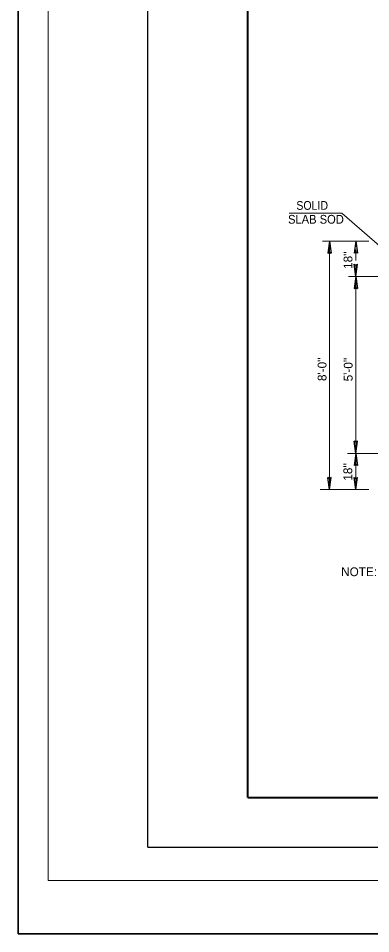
# Model space of a CAD drawing. Extents: x 716 to 1086, y -456 to -183.
# Drawn here: x 716.4 to 769.4, y -456.3 to -318.5 of the extents above; entities that cross this region are included whole.
import ezdxf

# ---------------------------------------------------------------- set-up
doc = ezdxf.new("R2010")
doc.units = 0
doc.header["$LTSCALE"] = 0.53
doc.linetypes.add('MEDIUM_DASHED', pattern=[4.5, 3, -1.5])
doc.layers.add('1', color=7, linetype='Continuous', lineweight=13)

msp = doc.modelspace()

# ---------------------------------------------------------------- linework, layer by layer
at = {"layer": '1'}
for p, q in [((720.9055, -448.2822), (720.9055, -218.2996)), ((769.0958, -352.0619), (762.1167, -352.0619)), ((763.1592, -352.0619), (763.1592, -389.4543)), ((774.1377, -357.377), (766.043, -357.377)), ((767.1368, -384.0072), (767.1368, -357.3699)), ((774.0677, -384.0072), (765.9111, -384.0072)), ((767.1374, -389.4543), (767.1374, -384.0072)), ((769.0958, -389.4543), (761.775, -389.4543)), ((720.9055, -448.2822), (1080.8785, -448.2822))]:
    msp.add_line(p, q, dxfattribs=at)
at = {"layer": '1', "lineweight": 40}
for q in [(750.9032, -230.7983), (1075.8786, -435.7831)]:
    msp.add_line((750.9032, -435.7831), q, dxfattribs=at)
at = {"layer": '1', "lineweight": 25}
for p, q in [((763.1601, -352.0619), (762.9108, -353.8747)), ((763.1601, -352.0619), (763.4092, -353.8747)), ((767.1377, -352.0619), (766.8885, -353.8747)), ((767.1377, -352.0619), (767.387, -353.8747)), ((767.1376, -357.3737), (766.8884, -355.561)), ((767.1376, -357.3737), (767.3868, -355.561)), ((767.1376, -357.3777), (766.8884, -359.1905)), ((767.1376, -357.3777), (767.3868, -359.1905)), ((767.1393, -384.0028), (766.8902, -382.1901)), ((767.1393, -384.0028), (767.3886, -382.1901)), ((767.1382, -384.0112), (766.889, -385.8239)), ((767.1382, -384.0112), (767.3874, -385.8239)), ((763.1582, -389.4543), (762.909, -387.6416)), ((763.1582, -389.4543), (763.4075, -387.6416)), ((767.1382, -389.4482), (766.8891, -387.6355)), ((767.1382, -389.4482), (767.3874, -387.6355)), ((735.9043, -443.2823), (1080.8785, -443.2823))]:
    msp.add_line(p, q, dxfattribs=at)
at = {"layer": '1', "linetype": 'MEDIUM_DASHED'}
msp.add_line((767.1377, -357.3757), (767.1377, -352.0619), dxfattribs=at)
at = {"layer": '1', "lineweight": 35}
msp.add_lwpolyline([(716.42, -182.5992), (1086.0704, -182.5992), (1086.0704, -456.276), (716.42, -456.276)], close=True, dxfattribs=at)
at = {"layer": '1', "lineweight": 25}
for points in [[(735.9043, -443.2823), (735.9043, -223.2991), (1080.8785, -223.2991)], [(762.9108, -353.8747), (763.1627, -353.7347), (763.4092, -353.8747)], [(767.387, -353.8747), (767.1352, -353.7345), (766.8885, -353.8747)], [(766.8884, -355.561), (767.1402, -355.7012), (767.3868, -355.561)], [(766.8884, -359.1905), (767.1403, -359.0503), (767.3868, -359.1905)], [(767.3886, -382.1901), (767.1368, -382.3302), (766.8902, -382.1901)], [(767.3874, -385.8239), (767.1356, -385.6838), (766.889, -385.8239)], [(763.4075, -387.6416), (763.1556, -387.7817), (762.909, -387.6416)], [(766.8891, -387.6355), (767.1409, -387.7756), (767.3874, -387.6355)]]:
    msp.add_lwpolyline(points, dxfattribs=at)
at = {"layer": '1'}
msp.add_lwpolyline([(757.1061, -347.8564), (765.0299, -347.8564), (771.8327, -353.7772)], dxfattribs=at)

# ---------------------------------------------------------------- texts
for s, width, p in [('SOLID', 0.9, (758.1972, -347.3606)), ('SLAB SOD', 0.95, (756.9461, -349.4477))]:
    msp.add_text(s, height=1.32, dxfattribs=dict(at, width=width)).set_placement(p)
for s, p in [("18''", (766.6207, -356.2489)), ("8'-0''", (762.7261, -373.1237)), ("5'-0''", (766.6531, -373.1667)), ("18''", (766.594, -388.1098))]:
    msp.add_text(s, height=1.32, rotation=90, dxfattribs=at).set_placement(p)
msp.add_text('NOTE: OPENING FOR LATERAL PIPE WILL VARY IN SIZE AND SHAPE,  DEPENDING ON', height=1.32, dxfattribs=at).set_placement((764.9318, -402.4791))

doc.saveas('drawing.dxf')
